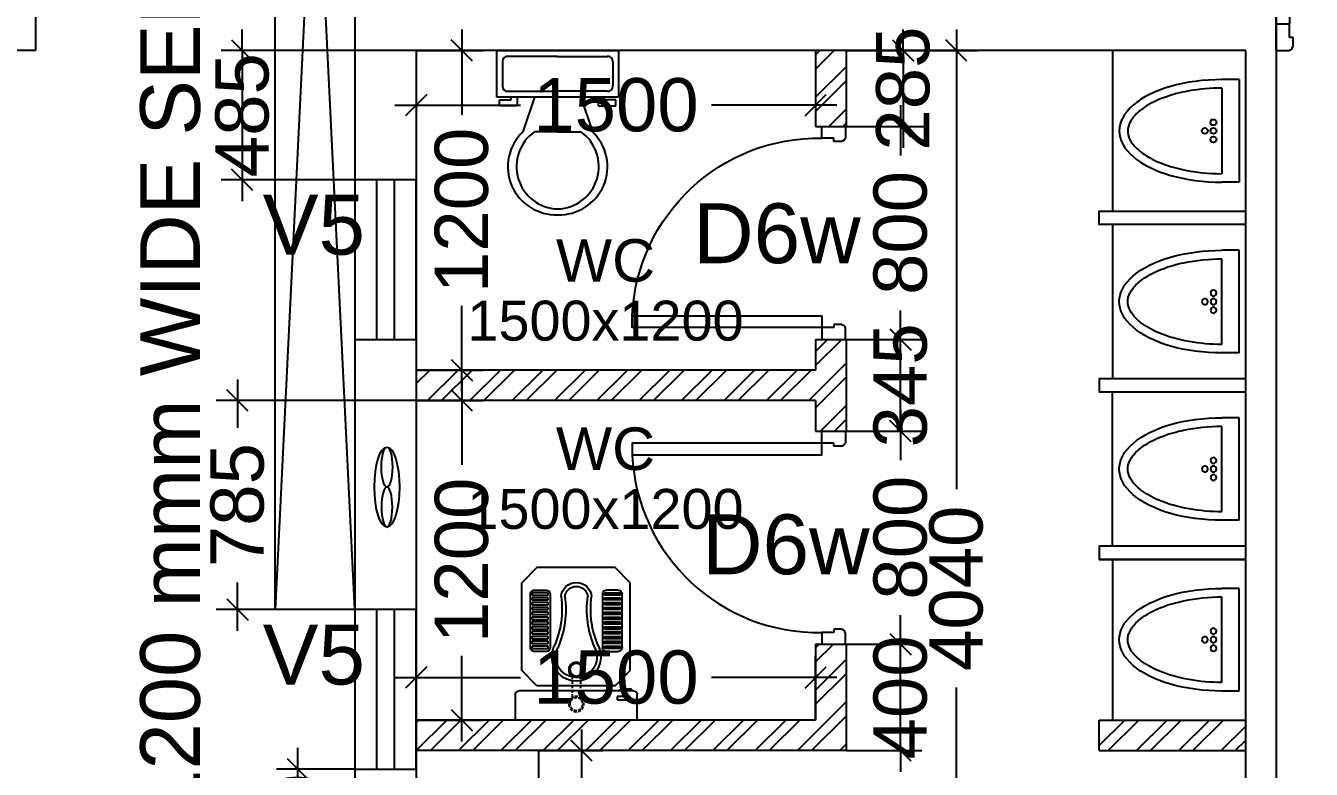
# Model space of a CAD drawing. Extents: x 6345096 to 6738923, y -6490958 to -6305885.
# Drawn here: x 6532613 to 6537441, y -6426104 to -6423310 of the extents above; entities that cross this region are included whole.
import ezdxf
from ezdxf.enums import TextEntityAlignment as Align

# ---------------------------------------------------------------- set-up
doc = ezdxf.new("R2010")
doc.units = 0
doc.header["$LTSCALE"] = 600
doc.header["$MEASUREMENT"] = 0
doc.header["$PDMODE"] = 35
doc.linetypes.add('HIDDEN', pattern=[0.375, 0.25, -0.125])
doc.layers.get('0').update_dxf_attribs({"linetype": 'CONTINUOUS'})
doc.layers.get('Defpoints').update_dxf_attribs({"linetype": 'CONTINUOUS'})
for name, color, linetype in [('DOOR', 32, 'CONTINUOUS'), ('Duct', 8, 'CONTINUOUS'), ('Exaust', 8, 'CONTINUOUS'), ('HS', 251, 'CONTINUOUS'), ('joinery', 7, 'CONTINUOUS'), ('LA-column', 3, 'CONTINUOUS'), ('Room Dim', 1, 'CONTINUOUS'), ('T Wall', 8, 'CONTINUOUS'), ('TEXT', 6, 'CONTINUOUS'), ('toi-fix', 46, 'CONTINUOUS'), ('Toi. Wall Hat', 3, 'CONTINUOUS'), ('Walls', 7, 'CONTINUOUS'), ('WIN', 151, 'CONTINUOUS'), ('Working Dim', 5, 'CONTINUOUS')]:
    doc.layers.add(name, color=color, linetype=linetype)
doc.styles.add('ari', font='arial.ttf')
doc.styles.add('ARIAL', font='arial.ttf')
doc.dimstyles.new('int. dim', dxfattribs={"dimtxt": 200, "dimasz": 80, "dimexe": 80, "dimexo": 0, "dimgap": 70, "dimtad": 0, "dimdec": 0, "dimzin": 12, "dimdsep": 46, "dimtxsty": 'ari', "dimblk": 'OBLIQUE', "dimcen": 2, "dimdle": 80, "dimclrd": 256, "dimclre": 256, "dimclrt": 6, "dimadec": 0, "dimazin": 0, "dimtfac": 1, "dimtdec": 0, "dimtix": 1, "dimtmove": 2, "dimatfit": 3, "dimfxl": 1, "dimtolj": 1, "dimtzin": 0, "dimlwd": -1, "dimlwe": -1, "dimarcsym": 0})

# ---------------------------------------------------------------- blocks, each defined once
blk = doc.blocks.new('A$C153C7E87')
at = {"layer": 'Exaust', "color": 10, "extrusion": (0, 0, -1)}
for centre, major_axis, ratio in [((0, 0), (150.2, 0.1), 0.312125), ((-75.1, 0), (75.1, 0), 0.271389)]:
    blk.add_ellipse(centre, major_axis=major_axis, ratio=ratio, start_param=3.141593, end_param=9.424778, dxfattribs=at)
at = {"layer": 'Exaust', "color": 10}
blk.add_ellipse((75.1, 0), major_axis=(75.1, 0), ratio=0.271389, dxfattribs=at)
blk = doc.blocks.new('Z$W@#1841')
at = {"layer": 'DOOR'}
for p, q in [((-267.6, -167.4), (-317.3, -167.4)), ((-317.3, -167.4), (-317.3, -267.4)), ((-267.6, -217.9), (-267.6, -167.4)), ((533, -217.9), (533, -167.4)), ((533, -167.4), (582.7, -167.4)), ((582.7, -167.4), (582.7, -267.4)), ((-254.1, -217.9), (-267.6, -217.9)), ((-254.1, -253.9), (-254.1, -217.9)), ((519.5, -253.9), (519.5, -217.9)), ((519.5, -217.9), (533, -217.9)), ((-317.3, -267.4), (-267.6, -267.4)), ((-267.6, -267.4), (-267.6, -265.2)), ((-254.1, -253.9), (-256.3, -253.9)), ((519.5, -253.9), (521.7, -253.9)), ((533, -267.4), (533, -265.2)), ((582.7, -267.4), (533, -267.4))]:
    blk.add_line(p, q, dxfattribs=at)
blk.add_lwpolyline([(482.5, 633.2), (482.5, -167.4), (533, -167.4), (533, 633.2)], close=True, dxfattribs=at)
at = {"layer": 'DOOR', "color": 145}
blk.add_arc((518.4, -152.1), 786.1, 92.6177, 181.1129, dxfattribs=at)
at = {"layer": 'DOOR'}
for centre, start, end in [((-267.6, -253.9), 270, 0), ((533, -253.9), 180, 270)]:
    blk.add_arc(centre, 11.2, start, end, dxfattribs=at)
blk = doc.blocks.new('A$C70ED7303')
at = {"layer": 'toi-fix', "color": 8}
for p, q in [((0, 0), (229, 0)), ((229, 0), (229, -174.4)), ((-229, 0), (0, 0)), ((-229, -174.4), (-229, 0)), ((-207.2, -43.6), (-207.2, -130.8)), ((0, -21.8), (-185.4, -21.8)), ((0, -21.8), (185.4, -21.8)), ((207.2, -43.6), (207.2, -130.8)), ((229, -174.4), (-229, -174.4)), ((-218.1, -207.2), (-218.1, -185.4)), ((-218.1, -185.4), (-174.4, -185.4)), ((-185.4, -152.6), (0, -152.6)), ((-174.4, -185.4), (-174.4, -174.4)), ((-152.6, -174.4), (-152.6, -207.2)), ((-87.2, -174.4), (-130.8, -305.3)), ((185.4, -152.6), (0, -152.6)), ((87.2, -174.4), (130.8, -305.3)), ((152.6, -174.4), (152.6, -207.2)), ((174.4, -185.4), (174.4, -174.4)), ((218.1, -185.4), (174.4, -185.4)), ((218.1, -207.2), (218.1, -185.4)), ((-152.6, -207.2), (-218.1, -207.2)), ((152.6, -207.2), (218.1, -207.2)), ((0, -305.3), (-87.2, -305.3)), ((0, -305.3), (87.2, -305.3))]:
    blk.add_line(p, q, dxfattribs=at)
for centre, major_axis, start_param, end_param in [((-188.1, -40.9), (13.6, -13.6), 2.214297, 4.068888), ((188.1, -40.9), (13.6, -13.6), 0.643501, 2.498091), ((-188.1, -133.6), (-13.6, -13.6), 5.35589, 7.21048), ((188.1, -133.6), (-13.6, -13.6), 0.643501, 2.498091), ((-6.6, -436.2), (-127.6, -127.6), 4.686239, 7.105146), ((4.7, -435.5), (-112.7, -112.7), 4.541602, 7.039318), ((6.6, -436.2), (55.8, -171.6), -0.351019, 2.067888), ((-4.7, -435.5), (-112.7, -112.7), 0.814663, 3.31238)]:
    blk.add_ellipse(centre, major_axis=major_axis, ratio=1, start_param=start_param, end_param=end_param, dxfattribs=at)
blk = doc.blocks.new('URI')
at = {"layer": 'toi-fix', "color": 8}
for p, q in [((0, 0), (0, 75)), ((412.5, 75), (37.5, 75)), ((450, 0), (450, 75)), ((450, 0), (0, 0))]:
    blk.add_line(p, q, dxfattribs=at)
for centre in [(187.5, 112.5), (225, 150), (225, 112.5), (262.5, 112.5)]:
    blk.add_circle(centre, 13, dxfattribs=at)
blk.add_ellipse((225, 75), major_axis=(0, -450), ratio=0.5, start_param=1.570796, end_param=4.712389, dxfattribs=at)
blk.add_open_spline([(412.5, 75), (412.5, 124.2), (408.2, 173.3), (391.4, 268.1), (378.3, 313.3), (348.4, 383.5), (332.7, 410.7), (302.5, 449), (288.3, 462.2), (261, 480.2), (247.9, 485), (222.9, 488.5), (210.7, 487.2), (184.7, 477.8), (170.9, 469.5), (143, 444.1), (129.1, 427.1), (103, 385.3), (91, 360.6), (70, 305.1), (61.2, 274.4), (43.3, 189.6), (37.5, 132.5), (37.5, 75.3), (37.5, 75.1), (37.5, 75)], degree=3, knots=[1.570797, 1.570797, 1.570797, 1.570797, 1.912721, 1.912721, 2.274933, 2.274933, 2.575852, 2.575852, 2.824182, 2.824182, 3.072511, 3.072511, 3.320841, 3.320841, 3.569171, 3.569171, 3.817501, 3.817501, 4.06583, 4.06583, 4.31416, 4.31416, 4.71135, 4.71135, 4.712389, 4.712389, 4.712389, 4.712389], dxfattribs=at)
blk = doc.blocks.new('A$C37B60793')
at = {"layer": 'toi-fix', "color": 8}
for p, q in [((0, 303.1), (127, 303.1)), ((0, -306.5), (0, 303.1)), ((146, -287.4), (146, 284.1)), ((171.2, 195), (247.4, 271.2)), ((247.4, 271.2), (685.9, 271.2)), ((762.1, 195), (685.9, 271.2)), ((171.2, -195.4), (171.2, 195)), ((343.3, 148.1), (343.3, 207.9)), ((358.5, 218.7), (358.5, 139.2)), ((369.5, 218.7), (358.5, 218.7)), ((362.3, 226.9), (630.5, 226.9)), ((369.5, 139.2), (369.5, 218.7)), ((382.7, 218.7), (382.7, 139.2)), ((393.7, 218.7), (382.7, 218.7)), ((393.7, 139.2), (393.7, 218.7)), ((406.9, 218.7), (406.9, 139.2)), ((417.9, 218.7), (406.9, 218.7)), ((417.9, 139.2), (417.9, 218.7)), ((431, 218.7), (431, 139.2)), ((442.1, 218.7), (431, 218.7)), ((442.1, 139.2), (442.1, 218.7)), ((455.2, 218.7), (455.2, 139.2)), ((466.3, 218.7), (455.2, 218.7)), ((466.3, 139.2), (466.3, 218.7)), ((479.4, 218.7), (479.4, 139.2)), ((490.5, 218.7), (479.4, 218.7)), ((490.5, 139.2), (490.5, 218.7)), ((503.6, 218.7), (503.6, 139.2)), ((514.6, 218.7), (503.6, 218.7)), ((514.6, 139.2), (514.6, 218.7)), ((527.8, 218.7), (527.8, 139.2)), ((538.8, 218.7), (527.8, 218.7)), ((538.8, 139.2), (538.8, 218.7)), ((552, 218.7), (552, 139.2)), ((563, 218.7), (552, 218.7)), ((563, 139.2), (563, 218.7)), ((576.2, 218.7), (576.2, 139.2)), ((587.2, 218.7), (576.2, 218.7)), ((587.2, 139.2), (587.2, 218.7)), ((600.4, 218.7), (600.4, 139.2)), ((611.4, 218.7), (600.4, 218.7)), ((611.4, 139.2), (611.4, 218.7)), ((624.5, 218.7), (624.5, 139.2)), ((635.6, 218.7), (624.5, 218.7)), ((635.6, 139.2), (635.6, 218.7)), ((649.5, 207.9), (649.5, 148.1)), ((762.1, -195.4), (762.1, 195)), ((358.5, 139.2), (369.5, 139.2)), ((630.5, 129.1), (362.3, 129.1)), ((382.7, 139.2), (393.7, 139.2)), ((406.9, 139.2), (417.9, 139.2)), ((431, 139.2), (442.1, 139.2)), ((455.2, 139.2), (466.3, 139.2)), ((479.4, 139.2), (490.5, 139.2)), ((503.6, 139.2), (514.6, 139.2)), ((527.8, 139.2), (538.8, 139.2)), ((552, 139.2), (563, 139.2)), ((576.2, 139.2), (587.2, 139.2)), ((600.4, 139.2), (611.4, 139.2)), ((624.5, 139.2), (635.6, 139.2)), ((343.3, -151.5), (343.3, -211.2)), ((358.5, -222), (358.5, -142.6)), ((358.5, -142.6), (369.5, -142.6)), ((630.5, -132.4), (362.3, -132.4)), ((369.5, -142.6), (369.5, -222)), ((382.7, -222), (382.7, -142.6)), ((382.7, -142.6), (393.7, -142.6)), ((393.7, -142.6), (393.7, -222)), ((406.9, -222), (406.9, -142.6)), ((406.9, -142.6), (417.9, -142.6)), ((417.9, -142.6), (417.9, -222)), ((431, -222), (431, -142.6)), ((431, -142.6), (442.1, -142.6)), ((442.1, -142.6), (442.1, -222)), ((455.2, -222), (455.2, -142.6)), ((455.2, -142.6), (466.3, -142.6)), ((466.3, -142.6), (466.3, -222)), ((479.4, -222), (479.4, -142.6)), ((479.4, -142.6), (490.5, -142.6)), ((490.5, -142.6), (490.5, -222)), ((503.6, -222), (503.6, -142.6)), ((503.6, -142.6), (514.6, -142.6)), ((514.6, -142.6), (514.6, -222)), ((527.8, -222), (527.8, -142.6)), ((527.8, -142.6), (538.8, -142.6)), ((538.8, -142.6), (538.8, -222)), ((552, -222), (552, -142.6)), ((552, -142.6), (563, -142.6)), ((563, -142.6), (563, -222)), ((576.2, -222), (576.2, -142.6)), ((576.2, -142.6), (587.2, -142.6)), ((587.2, -142.6), (587.2, -222)), ((600.4, -222), (600.4, -142.6)), ((600.4, -142.6), (611.4, -142.6)), ((611.4, -142.6), (611.4, -222)), ((624.5, -222), (624.5, -142.6)), ((624.5, -142.6), (635.6, -142.6)), ((635.6, -142.6), (635.6, -222)), ((649.5, -211.2), (649.5, -151.5)), ((117.8, -205), (100.3, -205)), ((100.3, -205), (100.3, -270.7)), ((117.8, -270.7), (117.8, -205)), ((153.7, -221.4), (147.5, -221.4)), ((147.5, -221.4), (147.5, -276.8)), ((153.7, -276.8), (153.7, -221.4)), ((171.2, -195.4), (247.4, -271.6)), ((369.5, -222), (358.5, -222)), ((362.3, -230.3), (630.5, -230.3)), ((393.7, -222), (382.7, -222)), ((417.9, -222), (406.9, -222)), ((442.1, -222), (431, -222)), ((466.3, -222), (455.2, -222)), ((490.5, -222), (479.4, -222)), ((514.6, -222), (503.6, -222)), ((538.8, -222), (527.8, -222)), ((563, -222), (552, -222)), ((587.2, -222), (576.2, -222)), ((611.4, -222), (600.4, -222)), ((635.6, -222), (624.5, -222)), ((685.9, -271.6), (762.1, -195.4)), ((0, -306.5), (127, -306.5)), ((100.3, -270.7), (117.8, -270.7)), ((147.5, -276.8), (153.7, -276.8)), ((247.4, -271.6), (685.9, -271.6))]:
    blk.add_line(p, q, dxfattribs=at)
at = {"layer": 'toi-fix', "color": 8, "linetype": 'HIDDEN', "ltscale": 0.1}
for p, q in [((219.3, 19), (111.7, 19)), ((219.3, -22.3), (111.7, -22.3))]:
    blk.add_line(p, q, dxfattribs=at)
at = {"layer": 'toi-fix', "color": 8, "extrusion": (0, 0, -1)}
for centre, major_axis, start_param, end_param in [((127, 284.1), (-13.5, -13.5), 2.356194, 3.926991), ((362.3, 207.9), (13.5, -13.5), 2.356194, 3.926991), ((630.5, 207.9), (-13.5, -13.5), 2.356194, 3.926991), ((316.3, -1.7), (0, -122.2), -0.449608, 3.591264), ((362.3, 148.1), (-13.5, -13.5), -0.785398, 0.785398), ((630.5, 148.1), (-13.5, -13.5), 3.926991, 5.497787), ((316.3, -1.7), (0, -103.2), -0.449671, 3.591202), ((554, 536.4), (-29.4, -484.3), -0.19615, 0.346746), ((554, 536.4), (-11.6, -466), -0.160496, 0.3824), ((611.1, -1.7), (-54, -54), 2.434309, 5.419673), ((251.3, -1.7), (-26.9, -26.9), 0.785398, 7.068583), ((251.3, -1.7), (-22.5, -22.5), 0.785398, 7.068583), ((611.1, -1.7), (40.6, -40.6), 4.005105, 6.990469), ((554, -539.7), (29.4, -484.3), 2.794864, 3.33776), ((554, -539.7), (11.6, -466), 2.7592, 3.302095), ((362.3, -151.5), (13.5, -13.5), 2.356194, 3.926991), ((630.5, -151.5), (13.5, -13.5), 3.926991, 5.497787), ((362.3, -211.2), (-13.5, -13.5), -0.785398, 0.785398), ((630.5, -211.2), (13.5, -13.5), 5.497787, 7.068583), ((127, -287.4), (13.5, -13.5), 5.497787, 7.068583)]:
    blk.add_ellipse(centre, major_axis=major_axis, ratio=1, start_param=start_param, end_param=end_param, dxfattribs=at)
at = {"layer": 'toi-fix', "color": 8, "linetype": 'HIDDEN', "ltscale": 0.1, "extrusion": (0, 0, -1)}
for major_axis, start_param, end_param in [((26.9, -26.9), 2.356194490188911, 8.639379797368496), ((22.5, -22.5), 2.356194490188169, 8.639379797367756)]:
    blk.add_ellipse((79.7, -1.7), major_axis=major_axis, ratio=1, start_param=start_param, end_param=end_param, dxfattribs=at)
blk = doc.blocks.new('_Oblique')
at = {"color": 0, "linetype": 'ByBlock', "lineweight": -2}
blk.add_line((-0.5, -0.5), (0.5, 0.5), dxfattribs=at)
blk = doc.blocks.new('*D807')
at = {"layer": 'Defpoints', "color": 0, "transparency": 16777216}
for p in [(6534079.4, -6423403.8, 5.1), (6533426.3, -6423888.8), (6534079.4, -6423888.8, 2.5)]:
    blk.add_point(p, dxfattribs=at)
at = {"layer": 'Working Dim', "transparency": 16777216}
for p, q in [((6533426.3, -6423403.8), (6533426.3, -6423323.8)), ((6534079.4, -6423403.8), (6533346.3, -6423403.8)), ((6533426.3, -6423403.8), (6533426.3, -6423888.8)), ((6534079.4, -6423888.8), (6533346.3, -6423888.8)), ((6533426.3, -6423888.8), (6533426.3, -6423968.8))]:
    blk.add_line(p, q, dxfattribs=at)
at = {"layer": 'Working Dim', "transparency": 16777216, "xscale": 80, "yscale": 80, "zscale": 80}
for p, rotation in [((6533426.3, -6423403.8), 270), ((6533426.3, -6423888.8), 90)]:
    blk.add_blockref('_Oblique', p, dxfattribs=dict(at, rotation=rotation))
at = {"layer": 'Working Dim', "color": 6, "transparency": 16777216, "insert": (6533426.3, -6423646.3), "char_height": 200, "attachment_point": 5, "rotation": 90, "style": 'ari'}
blk.add_mtext('\\A1;485', dxfattribs=at)
blk = doc.blocks.new('*D808')
at = {"layer": 'Defpoints', "color": 0, "transparency": 16777216}
for p in [(6534079.4, -6424718.8, 1.8), (6533407.9, -6425503.8), (6534079.4, -6425503.8, 1.8)]:
    blk.add_point(p, dxfattribs=at)
at = {"layer": 'Working Dim', "transparency": 16777216}
for p, q in [((6533407.9, -6424638.8), (6533407.9, -6424820.4)), ((6534079.4, -6424718.8), (6533327.9, -6424718.8)), ((6533407.9, -6425583.8), (6533407.9, -6425402.1)), ((6534079.4, -6425503.8), (6533327.9, -6425503.8))]:
    blk.add_line(p, q, dxfattribs=at)
at = {"layer": 'Working Dim', "transparency": 16777216, "xscale": 80, "yscale": 80, "zscale": 80}
for p, rotation in [((6533407.9, -6424718.8), 90), ((6533407.9, -6425503.8), 270)]:
    blk.add_blockref('_Oblique', p, dxfattribs=dict(at, rotation=rotation))
at = {"layer": 'Working Dim', "color": 6, "transparency": 16777216, "insert": (6533407.9, -6425111.3), "char_height": 200, "attachment_point": 5, "rotation": 90, "style": 'ari'}
blk.add_mtext('\\A1;785', dxfattribs=at)
blk = doc.blocks.new('*D809')
at = {"layer": 'Defpoints', "color": 0, "transparency": 16777216}
for p in [(6535579.4, -6425758.7), (6534079.4, -6425918.8, 1.8), (6535579.4, -6425918.8, 1.8)]:
    blk.add_point(p, dxfattribs=at)
at = {"layer": 'Working Dim', "transparency": 16777216}
for p, q in [((6534079.4, -6425918.8), (6534079.4, -6425678.7)), ((6535579.4, -6425918.8), (6535579.4, -6425678.7)), ((6533999.4, -6425758.7), (6534470.5, -6425758.7)), ((6535659.4, -6425758.7), (6535188.3, -6425758.7))]:
    blk.add_line(p, q, dxfattribs=at)
at = {"layer": 'Working Dim', "transparency": 16777216, "xscale": 80, "yscale": 80, "zscale": 80, "rotation": 180}
blk.add_blockref('_Oblique', (6534079.4, -6425758.7), dxfattribs=at)
at = {"layer": 'Working Dim', "transparency": 16777216, "xscale": 80, "yscale": 80, "zscale": 80}
blk.add_blockref('_Oblique', (6535579.4, -6425758.7), dxfattribs=at)
at = {"layer": 'Working Dim', "color": 6, "transparency": 16777216, "insert": (6534829.4, -6425758.7), "char_height": 200, "attachment_point": 5, "style": 'ari'}
blk.add_mtext('\\A1;1500', dxfattribs=at)
blk = doc.blocks.new('*D810')
at = {"layer": 'Defpoints', "color": 0, "transparency": 16777216}
for p in [(6534079.4, -6424718.8, 1.8), (6534250.2, -6424718.8), (6534079.4, -6425918.8)]:
    blk.add_point(p, dxfattribs=at)
at = {"layer": 'Working Dim', "transparency": 16777216}
for p, q in [((6534250.2, -6424638.8), (6534250.2, -6424959.9)), ((6534079.4, -6424718.8), (6534330.2, -6424718.8)), ((6534250.2, -6425998.8), (6534250.2, -6425677.6)), ((6534079.4, -6425918.8), (6534330.2, -6425918.8))]:
    blk.add_line(p, q, dxfattribs=at)
at = {"layer": 'Working Dim', "transparency": 16777216, "xscale": 80, "yscale": 80, "zscale": 80}
for p, rotation in [((6534250.2, -6424718.8), 90), ((6534250.2, -6425918.8), 270)]:
    blk.add_blockref('_Oblique', p, dxfattribs=dict(at, rotation=rotation))
at = {"layer": 'Working Dim', "color": 6, "transparency": 16777216, "insert": (6534250.2, -6425318.8), "char_height": 200, "attachment_point": 5, "rotation": 90, "style": 'ari'}
blk.add_mtext('\\A1;1200', dxfattribs=at)
blk = doc.blocks.new('*D811')
at = {"layer": 'Defpoints', "color": 0, "transparency": 16777216}
for p in [(6534079.4, -6423403.8, 5.1), (6535579.4, -6423403.8, 1.8), (6534079.4, -6423608.5)]:
    blk.add_point(p, dxfattribs=at)
at = {"layer": 'Working Dim', "transparency": 16777216}
for p, q in [((6534079.4, -6423403.8), (6534079.4, -6423688.5)), ((6535579.4, -6423403.8), (6535579.4, -6423688.5)), ((6533999.4, -6423608.5), (6534470.5, -6423608.5)), ((6535659.4, -6423608.5), (6535188.3, -6423608.5))]:
    blk.add_line(p, q, dxfattribs=at)
at = {"layer": 'Working Dim', "transparency": 16777216, "xscale": 80, "yscale": 80, "zscale": 80, "rotation": 180}
blk.add_blockref('_Oblique', (6534079.4, -6423608.5), dxfattribs=at)
at = {"layer": 'Working Dim', "transparency": 16777216, "xscale": 80, "yscale": 80, "zscale": 80}
blk.add_blockref('_Oblique', (6535579.4, -6423608.5), dxfattribs=at)
at = {"layer": 'Working Dim', "color": 6, "transparency": 16777216, "insert": (6534829.4, -6423608.5), "char_height": 200, "attachment_point": 5, "style": 'ari'}
blk.add_mtext('\\A1;1500', dxfattribs=at)
blk = doc.blocks.new('*D812')
at = {"layer": 'Defpoints', "color": 0, "transparency": 16777216}
for p in [(6534079.4, -6423403.8), (6534079.4, -6424603.8, 1.8), (6534250.2, -6424603.8)]:
    blk.add_point(p, dxfattribs=at)
at = {"layer": 'Working Dim', "transparency": 16777216}
for p, q in [((6534250.2, -6423323.8), (6534250.2, -6423644.9)), ((6534079.4, -6423403.8), (6534330.2, -6423403.8)), ((6534250.2, -6424683.8), (6534250.2, -6424362.6)), ((6534079.4, -6424603.8), (6534330.2, -6424603.8))]:
    blk.add_line(p, q, dxfattribs=at)
at = {"layer": 'Working Dim', "transparency": 16777216, "xscale": 80, "yscale": 80, "zscale": 80}
for p, rotation in [((6534250.2, -6423403.8), 90), ((6534250.2, -6424603.8), 270)]:
    blk.add_blockref('_Oblique', p, dxfattribs=dict(at, rotation=rotation))
at = {"layer": 'Working Dim', "color": 6, "transparency": 16777216, "insert": (6534250.2, -6424003.8), "char_height": 200, "attachment_point": 5, "rotation": 90, "style": 'ari'}
blk.add_mtext('\\A1;1200', dxfattribs=at)
blk = doc.blocks.new('*D813')
at = {"layer": 'Defpoints', "color": 0, "transparency": 16777216}
for p in [(6534539.1, -6426033.8, 1.8), (6534539.1, -6427443.8, 1.8), (6534700.6, -6427443.8)]:
    blk.add_point(p, dxfattribs=at)
at = {"layer": 'Working Dim', "transparency": 16777216}
for p, q in [((6534700.6, -6425953.8), (6534700.6, -6426379.9)), ((6534539.1, -6426033.8), (6534780.6, -6426033.8)), ((6534700.6, -6427523.8), (6534700.6, -6427097.6)), ((6534539.1, -6427443.8), (6534780.6, -6427443.8))]:
    blk.add_line(p, q, dxfattribs=at)
at = {"layer": 'Working Dim', "transparency": 16777216, "xscale": 80, "yscale": 80, "zscale": 80}
for p, rotation in [((6534700.6, -6426033.8), 90), ((6534700.6, -6427443.8), 270)]:
    blk.add_blockref('_Oblique', p, dxfattribs=dict(at, rotation=rotation))
at = {"layer": 'Working Dim', "color": 6, "transparency": 16777216, "insert": (6534700.6, -6426738.8), "char_height": 200, "attachment_point": 5, "rotation": 90, "style": 'ari'}
blk.add_mtext('\\A1;1410', dxfattribs=at)
blk = doc.blocks.new('*D814')
at = {"layer": 'Defpoints', "color": 0, "transparency": 16777216}
for p in [(6535976.9, -6423403.8, 5.1), (6535976.9, -6427443.8, 5.1), (6536107.7, -6427443.8)]:
    blk.add_point(p, dxfattribs=at)
at = {"layer": 'Working Dim', "transparency": 16777216}
for p, q in [((6536107.7, -6423323.8), (6536107.7, -6425051.4)), ((6535976.9, -6423403.8), (6536187.7, -6423403.8)), ((6536107.7, -6427523.8), (6536107.7, -6425796.1)), ((6535976.9, -6427443.8), (6536187.7, -6427443.8))]:
    blk.add_line(p, q, dxfattribs=at)
at = {"layer": 'Working Dim', "transparency": 16777216, "xscale": 80, "yscale": 80, "zscale": 80}
for p, rotation in [((6536107.7, -6423403.8), 90), ((6536107.7, -6427443.8), 270)]:
    blk.add_blockref('_Oblique', p, dxfattribs=dict(at, rotation=rotation))
at = {"layer": 'Working Dim', "color": 6, "transparency": 16777216, "insert": (6536107.7, -6425423.8), "char_height": 200, "attachment_point": 5, "rotation": 90, "style": 'ari'}
blk.add_mtext('\\A1;4040', dxfattribs=at)
blk = doc.blocks.new('*D1125')
at = {"layer": 'Defpoints', "color": 0, "transparency": 16777216}
for p in [(6535694.4, -6423403.8, 1.8), (6535694.4, -6423688.8, 1.8), (6535907.8, -6423688.8)]:
    blk.add_point(p, dxfattribs=at)
at = {"layer": 'Working Dim', "transparency": 16777216}
for p, q in [((6535907.8, -6423403.8), (6535907.8, -6423323.8)), ((6535694.4, -6423403.8), (6535987.8, -6423403.8)), ((6535907.8, -6423403.8), (6535907.8, -6423688.8)), ((6535694.4, -6423688.8), (6535987.8, -6423688.8)), ((6535907.8, -6423688.8), (6535907.8, -6423768.8))]:
    blk.add_line(p, q, dxfattribs=at)
at = {"layer": 'Working Dim', "transparency": 16777216, "xscale": 80, "yscale": 80, "zscale": 80}
for p, rotation in [((6535907.8, -6423403.8), 270), ((6535907.8, -6423688.8), 90)]:
    blk.add_blockref('_Oblique', p, dxfattribs=dict(at, rotation=rotation))
at = {"layer": 'Working Dim', "color": 6, "transparency": 16777216, "insert": (6535907.8, -6423546.3), "char_height": 200, "attachment_point": 5, "rotation": 90, "style": 'ari'}
blk.add_mtext('\\A1;285', dxfattribs=at)
blk = doc.blocks.new('*D1126')
at = {"layer": 'Defpoints', "color": 0, "transparency": 16777216}
for p in [(6535694.4, -6425633.8, 1.8), (6535898, -6425633.8), (6535694.4, -6426033.8, 1.8)]:
    blk.add_point(p, dxfattribs=at)
at = {"layer": 'Working Dim', "transparency": 16777216}
for p, q in [((6535898, -6425633.8), (6535898, -6425553.8)), ((6535694.4, -6425633.8), (6535978, -6425633.8)), ((6535898, -6426033.8), (6535898, -6425633.8)), ((6535694.4, -6426033.8), (6535978, -6426033.8)), ((6535898, -6426033.8), (6535898, -6426113.8))]:
    blk.add_line(p, q, dxfattribs=at)
at = {"layer": 'Working Dim', "transparency": 16777216, "xscale": 80, "yscale": 80, "zscale": 80}
for p, rotation in [((6535898, -6425633.8), 270), ((6535898, -6426033.8), 90)]:
    blk.add_blockref('_Oblique', p, dxfattribs=dict(at, rotation=rotation))
at = {"layer": 'Working Dim', "color": 6, "transparency": 16777216, "insert": (6535898, -6425833.8), "char_height": 200, "attachment_point": 5, "rotation": 90, "style": 'ari'}
blk.add_mtext('\\A1;400', dxfattribs=at)
blk = doc.blocks.new('*D1127')
at = {"layer": 'Defpoints', "color": 0, "transparency": 16777216}
for p in [(6535694.4, -6424833.8, 1.8), (6535898, -6424833.8), (6535694.4, -6425633.8, 1.8)]:
    blk.add_point(p, dxfattribs=at)
at = {"layer": 'Working Dim', "transparency": 16777216}
for p, q in [((6535898, -6424753.8), (6535898, -6424943)), ((6535694.4, -6424833.8), (6535978, -6424833.8)), ((6535898, -6425713.8), (6535898, -6425524.5)), ((6535694.4, -6425633.8), (6535978, -6425633.8))]:
    blk.add_line(p, q, dxfattribs=at)
at = {"layer": 'Working Dim', "transparency": 16777216, "xscale": 80, "yscale": 80, "zscale": 80}
for p, rotation in [((6535898, -6424833.8), 90), ((6535898, -6425633.8), 270)]:
    blk.add_blockref('_Oblique', p, dxfattribs=dict(at, rotation=rotation))
at = {"layer": 'Working Dim', "color": 6, "transparency": 16777216, "insert": (6535898, -6425233.8), "char_height": 200, "attachment_point": 5, "rotation": 90, "style": 'ari'}
blk.add_mtext('\\A1;800', dxfattribs=at)
blk = doc.blocks.new('*D1128')
at = {"layer": 'Defpoints', "color": 0, "transparency": 16777216}
for p in [(6535694.4, -6424488.8, 1.8), (6535898, -6424488.8), (6535694.4, -6424833.8, 1.8)]:
    blk.add_point(p, dxfattribs=at)
at = {"layer": 'Working Dim', "transparency": 16777216}
for p, q in [((6535898, -6424488.8), (6535898, -6424408.8)), ((6535694.4, -6424488.8), (6535978, -6424488.8)), ((6535898, -6424833.8), (6535898, -6424488.8)), ((6535694.4, -6424833.8), (6535978, -6424833.8)), ((6535898, -6424833.8), (6535898, -6424913.8))]:
    blk.add_line(p, q, dxfattribs=at)
at = {"layer": 'Working Dim', "transparency": 16777216, "xscale": 80, "yscale": 80, "zscale": 80}
for p, rotation in [((6535898, -6424488.8), 270), ((6535898, -6424833.8), 90)]:
    blk.add_blockref('_Oblique', p, dxfattribs=dict(at, rotation=rotation))
at = {"layer": 'Working Dim', "color": 6, "transparency": 16777216, "insert": (6535898, -6424661.3), "char_height": 200, "attachment_point": 5, "rotation": 90, "style": 'ari'}
blk.add_mtext('\\A1;345', dxfattribs=at)
blk = doc.blocks.new('*D1129')
at = {"layer": 'Defpoints', "color": 0, "transparency": 16777216}
for p in [(6535694.4, -6423688.8), (6535898, -6423688.8), (6535694.4, -6424488.8, 1.8)]:
    blk.add_point(p, dxfattribs=at)
at = {"layer": 'Working Dim', "transparency": 16777216}
for p, q in [((6535898, -6423608.8), (6535898, -6423798)), ((6535694.4, -6423688.8), (6535978, -6423688.8)), ((6535898, -6424568.8), (6535898, -6424379.5)), ((6535694.4, -6424488.8), (6535978, -6424488.8))]:
    blk.add_line(p, q, dxfattribs=at)
at = {"layer": 'Working Dim', "transparency": 16777216, "xscale": 80, "yscale": 80, "zscale": 80}
for p, rotation in [((6535898, -6423688.8), 90), ((6535898, -6424488.8), 270)]:
    blk.add_blockref('_Oblique', p, dxfattribs=dict(at, rotation=rotation))
at = {"layer": 'Working Dim', "color": 6, "transparency": 16777216, "insert": (6535898, -6424088.8), "char_height": 200, "attachment_point": 5, "rotation": 90, "style": 'ari'}
blk.add_mtext('\\A1;800', dxfattribs=at)
blk = doc.blocks.new('*D1375')
at = {"layer": 'Defpoints', "color": 0, "transparency": 16777216}
for p in [(6533634.4, -6426103.8), (6533849.4, -6426103.8, 1.8), (6533849.4, -6426603.6, 1.8)]:
    blk.add_point(p, dxfattribs=at)
at = {"layer": 'Working Dim', "transparency": 16777216}
for p, q in [((6533634.4, -6426103.8), (6533634.4, -6426023.8)), ((6533849.4, -6426103.8), (6533554.4, -6426103.8)), ((6533634.4, -6426603.6), (6533634.4, -6426103.8)), ((6533849.4, -6426603.6), (6533554.4, -6426603.6)), ((6533634.4, -6426603.6), (6533634.4, -6426683.6))]:
    blk.add_line(p, q, dxfattribs=at)
at = {"layer": 'Working Dim', "transparency": 16777216, "xscale": 80, "yscale": 80, "zscale": 80}
for p, rotation in [((6533634.4, -6426103.8), 270), ((6533634.4, -6426603.6), 90)]:
    blk.add_blockref('_Oblique', p, dxfattribs=dict(at, rotation=rotation))
at = {"layer": 'Working Dim', "color": 6, "transparency": 16777216, "insert": (6533634.4, -6426353.7), "char_height": 200, "attachment_point": 5, "rotation": 90, "style": 'ari'}
blk.add_mtext('\\A1;500', dxfattribs=at)
blk = doc.blocks.new('A$C2CD672AE')
at = {"layer": 'T Wall', "color": 8, "linetype": 'HIDDEN'}
for p, q in [((5260, 33020.1, 1.8), (5260, 32735.1, 1.8)), ((5375, 33020.1, 1.8), (5375, 32735.1, 1.8)), ((5260, 32735.1, 1.8), (5375, 32735.1, 1.8)), ((5260, 31935.1, 1.8), (5260, 31820.1, 1.8)), ((5260, 31935.1, 1.8), (5375, 31935.1, 1.8)), ((5375, 31935.1, 1.8), (5375, 31590.1, 1.8)), ((5260, 31820.1, 1.8), (3760, 31820.1, 1.8)), ((5260, 31705.1, 1.8), (3760, 31705.1, 1.8)), ((5260, 31705.1, 1.8), (5260, 31590.1, 1.8)), ((5260, 31590.1, 1.8), (5375, 31590.1, 1.8)), ((5260, 30790.1, 1.8), (5260, 30505.1, 1.8)), ((5260, 30790.1, 1.8), (5375, 30790.1, 1.8)), ((5375, 30790.1, 1.8), (5375, 30390.1, 1.8)), ((5260, 30505.1, 1.8), (3760, 30505.1, 1.8)), ((5375, 30390.1, 1.8), (3760, 30390.1, 1.8))]:
    blk.add_line(p, q, dxfattribs=at)
at = {"layer": 'T Wall', "color": 8, "linetype": 'HIDDEN', "ltscale": 10000}
for p, q in [((6325.1, 30505.1, 1.8), (6875.1, 30505.1, 1.8)), ((6325.1, 30390.1, 1.8), (6325.1, 30505.1, 1.8)), ((6325.1, 30390.1, 1.8), (6875.1, 30390.1, 1.8))]:
    blk.add_line(p, q, dxfattribs=at)
at = {"layer": 'T Wall', "color": 8, "linetype": 'HIDDEN', "ltscale": 10000, "elevation": 1.8}
for points in [[(6375.1, 33020.7), (6375.1, 32416.4)], [(6875.1, 32366.4), (6325.1, 32366.4), (6325.1, 32416.4), (6875.1, 32416.4)], [(6375.1, 32366.4), (6375.1, 31787.6)], [(6875.1, 31787.6), (6325.1, 31787.6), (6325.1, 31737.6), (6875.1, 31737.6)], [(6375.1, 31158.9), (6375.1, 31737.6)], [(6875.1, 31158.9), (6325.1, 31158.9), (6325.1, 31108.9), (6875.1, 31108.9)], [(6375.1, 31108.9), (6375.1, 30505.1)]]:
    blk.add_lwpolyline(points, dxfattribs=at)
at = {"layer": 'toi-fix', "color": 8, "linetype": 'HIDDEN'}
blk.add_line((4219.7, 30390.1, 1.8), (4219.7, 28980.1, 1.8), dxfattribs=at)
at = {"layer": 'Walls', "color": 8, "linetype": 'HIDDEN'}
for p, q in [((3530, 37010.1), (3530, 27980)), ((6990, 33020.1), (6990, 33250.1)), ((3760, 33020.1), (3760, 28980.1)), ((6875.1, 33020.1), (3760, 33020.1)), ((6875.1, 28980.1), (6875.1, 33020.1)), ((6990.1, 28865.1), (6990.1, 33020.1))]:
    blk.add_line(p, q, dxfattribs=at)

msp = doc.modelspace()

# ---------------------------------------------------------------- hatches: boundary and pattern name
at = {"layer": 'Toi. Wall Hat'}
h = msp.add_hatch(dxfattribs=at)
h.set_pattern_fill('ANSI32', color=10, scale=300, style=0)
h.set_pattern_definition([(45, (6534079.39, -6426033.76), (-79.5495, 79.5495), []), (45, (6534132.42, -6426033.76), (-79.5495, 79.5495), [])])
h.paths.add_polyline_path([(6535694.388, -6423403.761), (6535579.388, -6423403.761), (6535579.388, -6423688.761), (6535694.388, -6423688.761)])
h.paths.add_polyline_path([(6535579.388, -6424718.761), (6535579.388, -6424833.761), (6535694.388, -6424833.761), (6535694.388, -6424488.761), (6535579.388, -6424488.761), (6535579.388, -6424603.761), (6534079.388, -6424603.761), (6534079.388, -6424718.761)])
h.paths.add_polyline_path([(6535694.388, -6425633.761), (6535579.388, -6425633.761), (6535579.388, -6425918.761), (6534079.388, -6425918.761), (6534079.388, -6426033.761), (6535694.388, -6426033.761)])
h.paths.add_polyline_path([(6537194.524, -6426033.761), (6537194.524, -6425918.761), (6536644.524, -6425918.761), (6536644.524, -6426033.761)])

# ---------------------------------------------------------------- linework, layer by layer
at = {"layer": 'Duct', "color": 8, "linetype": 'HIDDEN', "ltscale": 600}
for p, q in [((6533849.388, -6419413.761, 3.851), (6533549.388, -6425503.83, 3.167)), ((6533849.388, -6425503.83, 3.167), (6533549.388, -6419413.761, 3.851))]:
    msp.add_line(p, q, dxfattribs=at)
at = {"layer": 'Duct', "color": 7, "linetype": 'HIDDEN', "ltscale": 600, "elevation": 3.167}
msp.add_lwpolyline([(6533849.388, -6425503.83), (6533549.388, -6425503.83), (6533549.388, -6419413.761), (6533549.388, -6419413.761), (6533849.388, -6419413.761), (6533849.388, -6419413.761), (6533849.388, -6425503.832), (6533549.388, -6425503.83)], dxfattribs=at)
at = {"layer": 'LA-column', "color": 2}
msp.add_lwpolyline([(6532649.389, -6423403.752), (6532049.389, -6423403.752), (6532049.389, -6422803.752), (6532649.389, -6422803.752)], close=True, dxfattribs=at)
at = {"layer": 'T Wall', "color": 6, "linetype": 'Continuous'}
for p, q in [((6535579.388, -6423403.761, 1.779), (6535579.388, -6423688.761, 1.779)), ((6535694.388, -6423403.761, 1.779), (6535694.388, -6423688.761, 1.779)), ((6535579.388, -6423688.761, 1.779), (6535694.388, -6423688.761, 1.779)), ((6535579.388, -6424488.761, 1.779), (6535579.388, -6424603.761, 1.779)), ((6535579.388, -6424488.761, 1.779), (6535694.388, -6424488.761, 1.779)), ((6535694.388, -6424488.761, 1.779), (6535694.388, -6424833.761, 1.779)), ((6535579.388, -6424603.761, 1.779), (6534079.388, -6424603.761, 1.779)), ((6535579.388, -6424718.761, 1.779), (6534079.388, -6424718.761, 1.779)), ((6535579.388, -6424718.761, 1.779), (6535579.388, -6424833.761, 1.779)), ((6535579.388, -6424833.761, 1.779), (6535694.388, -6424833.761, 1.779)), ((6535579.388, -6425633.761, 1.779), (6535579.388, -6425918.761, 1.779)), ((6535579.388, -6425633.761, 1.779), (6535694.388, -6425633.761, 1.779)), ((6535694.388, -6425633.761, 1.779), (6535694.388, -6426033.761, 1.779)), ((6535579.388, -6425918.761, 1.779), (6534079.388, -6425918.761, 1.779)), ((6535694.388, -6426033.761, 1.779), (6534079.388, -6426033.761, 1.779))]:
    msp.add_line(p, q, dxfattribs=at)
at = {"layer": 'T Wall', "color": 6, "linetype": 'Continuous', "ltscale": 10000}
for p, q in [((6536644.524, -6425918.761, 1.779), (6537194.524, -6425918.761, 1.779)), ((6536644.524, -6426033.761, 1.779), (6536644.524, -6425918.761, 1.779)), ((6536644.524, -6426033.761, 1.779), (6537194.524, -6426033.761, 1.779))]:
    msp.add_line(p, q, dxfattribs=at)
at = {"layer": 'T Wall', "color": 6, "linetype": 'Continuous', "ltscale": 10000, "elevation": 1.779}
for points in [[(6536694.524, -6423403.218), (6536694.524, -6424007.511)], [(6537194.524, -6424057.511), (6536644.524, -6424057.511), (6536644.524, -6424007.511), (6537194.524, -6424007.511)], [(6536694.524, -6424057.511), (6536694.524, -6424636.261)], [(6537194.524, -6424636.261), (6536644.524, -6424636.261), (6536644.524, -6424686.261), (6537194.524, -6424686.261)], [(6536694.524, -6425265.011), (6536694.524, -6424686.261)], [(6537194.524, -6425265.011), (6536644.524, -6425265.011), (6536644.524, -6425315.011), (6537194.524, -6425315.011)], [(6536694.524, -6425315.011), (6536694.524, -6425918.761)]]:
    msp.add_lwpolyline(points, dxfattribs=at)
at = {"layer": 'toi-fix'}
msp.add_line((6534539.109, -6426033.761, 1.779), (6534539.109, -6427443.761, 1.779), dxfattribs=at)
at = {"layer": 'Walls', "linetype": 'Continuous'}
for p, q in [((6533849.388, -6419413.761), (6533849.388, -6428443.86)), ((6537309.389, -6423403.761), (6537309.389, -6423173.761)), ((6534079.388, -6423403.761), (6534079.388, -6427443.761)), ((6537194.524, -6423403.761), (6534079.388, -6423403.761)), ((6537194.524, -6427443.761), (6537194.524, -6423403.761)), ((6537309.524, -6427558.761), (6537309.524, -6423403.761))]:
    msp.add_line(p, q, dxfattribs=at)
at = {"layer": 'WIN', "linetype": 'Continuous'}
for points, elevation in [([(6533849.388, -6423888.761), (6533849.388, -6424488.761), (6534079.388, -6424488.761), (6534079.388, -6423888.761)], 2.475), ([(6533930.729, -6423888.761), (6533930.729, -6424488.761), (6533998.047, -6424488.761), (6533998.047, -6423888.761)], 2.475), ([(6533849.388, -6425503.761), (6533849.388, -6426103.761), (6534079.388, -6426103.761), (6534079.388, -6425503.761)], 1.779), ([(6533930.729, -6425503.761), (6533930.729, -6426103.761), (6533998.047, -6426103.761), (6533998.047, -6425503.761)], 1.779)]:
    msp.add_lwpolyline(points, close=True, dxfattribs=dict(at, elevation=elevation))

# ---------------------------------------------------------------- block references
at = {"layer": 'DOOR', "linetype": 'Continuous'}
msp.add_blockref('Z$W@#1841', (6537626.673, -6423136.353, 1.779), dxfattribs=at)
at = {"layer": 'DOOR', "yscale": 0.8571428582072258, "rotation": 90}
for p, xscale, zscale in [((6537169.524, -6423898.232, 1.779), 0.8571428582072258, 0.8571428582072258), ((6537169.524, -6424154.019, 1.779), -0.8571428582072258, 0.8571428571428577), ((6537169.524, -6424782.769, 1.779), -0.8571428582072258, 0.8571428571428577), ((6537169.524, -6425424.04, 1.779), -0.8571428582072258, 0.8571428571428577)]:
    msp.add_blockref('URI', p, dxfattribs=dict(at, xscale=xscale, zscale=zscale))
at = {"layer": 'DOOR', "linetype": 'Continuous', "rotation": 90}
for p, xscale, yscale, zscale in [((6535453.589, -6423970.752, 1.779), -0.8887360543012619, 0.8887360533699393, 0.8887360539016367), ((6535453.589, -6425351.771, 1.779), 0.8887360543012619, 0.8887360543012619, 0.8887360543012619)]:
    msp.add_blockref('Z$W@#1841', p, dxfattribs=dict(at, xscale=xscale, yscale=yscale, zscale=zscale))
at = {"layer": 'Exaust', "linetype": 'Continuous', "xscale": -1, "rotation": 90}
msp.add_blockref('A$C153C7E87', (6533969.388, -6425043.451, 1.779), dxfattribs=at)
at = {"layer": 'HS'}
msp.add_blockref('A$C2CD672AE', (6530319.294, -6456423.902, 8.17), dxfattribs=at)
at = {"layer": 'toi-fix', "linetype": 'Continuous'}
msp.add_blockref('A$C70ED7303', (6534610.493, -6423403.762, 1.779), dxfattribs=at)
at = {"layer": 'toi-fix', "color": 7, "xscale": 0.7511875331401825, "yscale": 0.7511875331401825, "zscale": 0.7511875331401825, "rotation": 90}
msp.add_blockref('A$C37B60793', (6534679.388, -6425918.761, 1.779), dxfattribs=at)

# ---------------------------------------------------------------- texts
at = {"layer": 'joinery', "style": 'ari'}
for s, p in [('V5', (6533695.077, -6424170.333, 2.475)), ('D6w', (6535433.941, -6424202.377)), ('D6w', (6535467.362, -6425370.948)), ('V5', (6533695.077, -6425785.333, 1.779))]:
    msp.add_text(s, height=225, dxfattribs=at).set_placement(p, align=Align.CENTER)
at = {"layer": 'Room Dim', "style": 'ARIAL'}
for p in [(6534790.143, -6424493.255, 1.779), (6534790.143, -6425200.532, 1.779)]:
    msp.add_text('1500x1200', height=150, dxfattribs=at).set_placement(p, align=Align.CENTER)
at = {"layer": 'TEXT', "color": 7, "style": 'ARIAL'}
msp.add_text('1200 mmm WIDE SERVICE CORRIDOR', height=224, rotation=90, dxfattribs=at).set_placement((6533266.956, -6423419.053, 3.445), align=Align.CENTER)
for p in [(6534790.143, -6424272.145, 1.779), (6534790.143, -6424979.422, 1.779)]:
    msp.add_text('WC', height=160, dxfattribs=at).set_placement(p, align=Align.CENTER)

# ---------------------------------------------------------------- dimensions: what is measured, and where the dimension line sits
at = {"layer": 'Working Dim', "color": 6}
for base, p1, p2, picture, middle in [((6533426.305, -6423888.761), (6534079.388, -6423403.761, 5.131), (6534079.388, -6423888.761, 2.475), '*D807', (6533426.305, -6423646.261)), ((6534250.226, -6424603.761), (6534079.388, -6423403.761), (6534079.388, -6424603.761, 1.779), '*D812', (6534250.226, -6424003.761)), ((6535907.813, -6423688.761), (6535694.388, -6423403.761, 1.779), (6535694.388, -6423688.761, 1.779), '*D1125', (6535907.813, -6423546.261)), ((6536107.724, -6427443.761), (6535976.916, -6423403.761, 5.131), (6535976.916, -6427443.761, 5.131), '*D814', (6536107.724, -6425423.761)), ((6535898.003, -6423688.761), (6535694.388, -6424488.761, 1.779), (6535694.388, -6423688.761), '*D1129', (6535898.003, -6424088.761)), ((6535898.003, -6424488.761), (6535694.388, -6424833.761, 1.779), (6535694.388, -6424488.761, 1.779), '*D1128', (6535898.003, -6424661.261)), ((6533407.948, -6425503.761), (6534079.388, -6424718.761, 1.779), (6534079.388, -6425503.761, 1.779), '*D808', (6533407.948, -6425111.261)), ((6534250.226, -6424718.761), (6534079.388, -6425918.761), (6534079.388, -6424718.761, 1.779), '*D810', (6534250.226, -6425318.761)), ((6535898.003, -6424833.761), (6535694.388, -6425633.753, 1.779), (6535694.388, -6424833.761, 1.779), '*D1127', (6535898.003, -6425233.757)), ((6535898.003, -6425633.753), (6535694.388, -6426033.761, 1.779), (6535694.388, -6425633.753, 1.779), '*D1126', (6535898.003, -6425833.757)), ((6534700.616, -6427443.761), (6534539.109, -6426033.761, 1.779), (6534539.109, -6427443.761, 1.779), '*D813', (6534700.616, -6426738.761)), ((6533634.398, -6426103.761), (6533849.388, -6426603.563, 1.779), (6533849.388, -6426103.761, 1.779), '*D1375', (6533634.398, -6426353.662))]:
    dim = msp.add_linear_dim(base=base, p1=p1, p2=p2, angle=90, dimstyle='int. dim', override={"dimtxt": 200, "dimarcsym": 1}, dxfattribs=at)
    dim.commit()
    dim.dimension.update_dxf_attribs({"geometry": picture, "text_midpoint": middle})
for base, p1, p2, picture, middle in [((6534079.388, -6423608.511), (6535579.388, -6423403.761, 1.779), (6534079.388, -6423403.761, 5.131), '*D811', (6534829.388, -6423608.511)), ((6535579.388, -6425758.713), (6534079.388, -6425918.761, 1.779), (6535579.388, -6425918.761, 1.779), '*D809', (6534829.388, -6425758.713))]:
    dim = msp.add_linear_dim(base=base, p1=p1, p2=p2, dimstyle='int. dim', override={"dimtxt": 200, "dimarcsym": 1}, dxfattribs=at)
    dim.commit()
    dim.dimension.update_dxf_attribs({"geometry": picture, "text_midpoint": middle})

doc.saveas('drawing.dxf')
